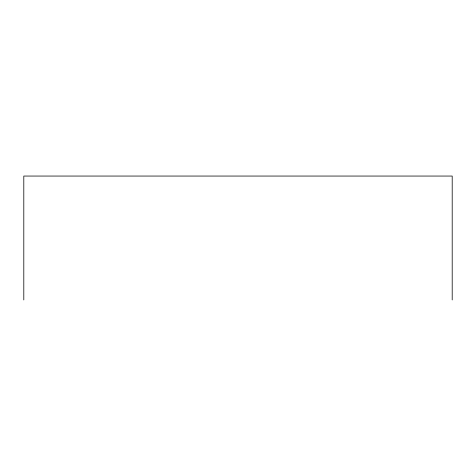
<?xml version="1.0" encoding="UTF-8"?>
<svg xmlns="http://www.w3.org/2000/svg" width="476" height="476" viewBox="0 0 476 476"><rect width="100%" height="100%" fill="white"/><g stroke="black" fill="none" stroke-linecap="round" stroke-linejoin="round"><path stroke-width="0.71" d="M452.2 299.945L452.2 176.055L23.8 176.055L23.8 299.945"/></g></svg>
